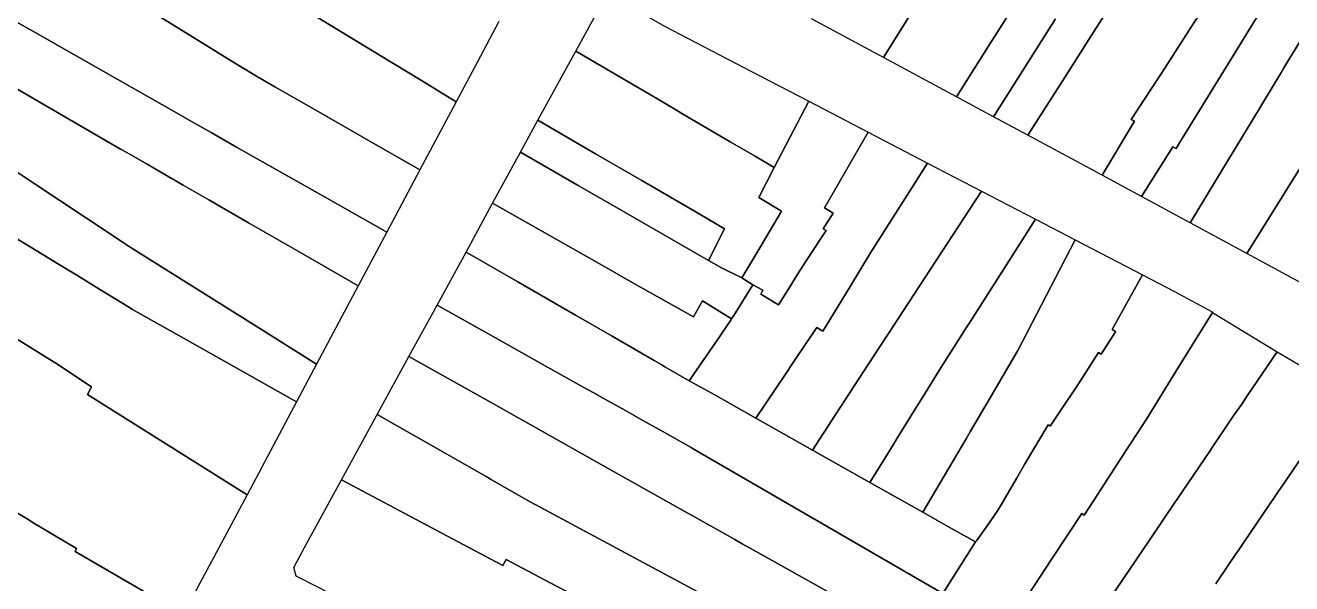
# Model space of a CAD drawing. Header units: metres. Extents: x 3 to 1005126, y 39 to 4383651.
# Drawn here: x 490939.9 to 491043.8, y 4371350.9 to 4371396.8 of the extents above; entities that cross this region are included whole.
import ezdxf

# ---------------------------------------------------------------- set-up
doc = ezdxf.new("R2010")
doc.units = ezdxf.units.M
doc.header["$MEASUREMENT"] = 0
doc.layers.add('TM_Llucmajor', color=7, linetype='Continuous')

msp = doc.modelspace()

# ---------------------------------------------------------------- linework, layer by layer
at = {"layer": 'TM_Llucmajor', "linetype": 'Continuous', "flags": 128}
for points in [[(491028.23, 4371384.48), (491022.14, 4371387.75), (491025.01, 4371392.26), (491027.15, 4371395.62), (491030.05, 4371400.18), (491031.41, 4371402.31), (491032.07, 4371403.35), (491032.87, 4371404.6), (491036.95, 4371411.01), (491038.36, 4371413.22), (491040.4, 4371416.42), (491044.18, 4371414.39), (491046.02, 4371413.4), (491044.47, 4371410.9), (491043.82, 4371409.84), (491039.44, 4371402.76), (491038.81, 4371401.74), (491037.99, 4371400.42), (491037.62, 4371399.85), (491035.82, 4371397.07), (491033.36, 4371393.26), (491030.62, 4371389.04), (491030.89, 4371388.9), (491028.23, 4371384.48)], [(491040.1, 4371378.05), (491035.44, 4371380.57), (491038.12, 4371384.99), (491040.51, 4371388.92), (491042.98, 4371393), (491043.15, 4371393.28), (491045.14, 4371396.55), (491046.73, 4371399.18), (491047.2, 4371399.95), (491048.95, 4371402.84), (491049.92, 4371404.43), (491050.92, 4371406.09), (491053.06, 4371409.61), (491057.51, 4371407.22), (491058.36, 4371406.76), (491056.22, 4371403.52), (491055.96, 4371403.13), (491052.42, 4371397.79), (491052.21, 4371397.47), (491050, 4371393.92), (491047.6, 4371390.07), (491045.45, 4371386.63), (491045.13, 4371386.11), (491040.1, 4371378.05)], [(490941.17, 4371395.91), (490938.31, 4371397.53), (490940.28, 4371400.22), (490942.23, 4371402.88), (490945.05, 4371401.13), (490947.78, 4371399.44), (490953.67, 4371395.79), (490956.78, 4371393.87), (490958.57, 4371392.76), (490958.84, 4371392.61), (490960.35, 4371391.74), (490963.73, 4371389.8), (490967.51, 4371387.63), (490972.25, 4371384.91), (490969.53, 4371379.79), (490964.66, 4371382.56), (490957.22, 4371386.79), (490955.98, 4371387.49), (490955.14, 4371387.97), (490953.71, 4371388.78), (490952.29, 4371389.59), (490942.65, 4371395.07), (490941.17, 4371395.91)], [(490993.3, 4371389.82), (490991.08, 4371391.12), (490989.73, 4371391.91), (490985.04, 4371394.66), (490987.64, 4371399.41), (490992.33, 4371396.71), (490999.46, 4371392.99), (491002.57, 4371391.37), (491004.17, 4371390.54), (491001.31, 4371385.11), (490999.75, 4371386.03), (490997.72, 4371387.22), (490996.59, 4371387.88), (490993.75, 4371389.55), (490993.3, 4371389.82)], [(490940.16, 4371390.99), (490935.5, 4371393.69), (490936.6, 4371395.2), (490938.31, 4371397.53), (490941.17, 4371395.91), (490942.65, 4371395.07), (490952.29, 4371389.59), (490953.71, 4371388.78), (490955.14, 4371387.97), (490955.98, 4371387.49), (490957.22, 4371386.79), (490964.66, 4371382.56), (490969.53, 4371379.79), (490967.19, 4371375.39), (490962.21, 4371378.26), (490958.2, 4371380.57), (490954.95, 4371382.44), (490952.84, 4371383.65), (490950.99, 4371384.72), (490949.87, 4371385.37), (490948.2, 4371386.33), (490947.7, 4371386.62), (490940.16, 4371390.99)], [(490990.46, 4371384.04), (490986.65, 4371386.24), (490981.94, 4371388.98), (490985.04, 4371394.66), (490989.73, 4371391.91), (490991.08, 4371391.12), (490993.3, 4371389.82), (490993.75, 4371389.55), (490996.59, 4371387.88), (490997.72, 4371387.22), (490999.75, 4371386.03), (491001.31, 4371385.11), (491000.06, 4371382.64), (491001.91, 4371381.51), (491000.66, 4371379.4), (490999.46, 4371377.37), (490998.68, 4371376.06), (490997.01, 4371376.86), (490995.94, 4371377.48), (490997.25, 4371380.07), (490995.17, 4371381.3), (490990.46, 4371384.04)], [(490999.58, 4371375.49), (490998.68, 4371376.06), (490999.46, 4371377.37), (491000.66, 4371379.4), (491001.91, 4371381.51), (491000.06, 4371382.64), (491001.31, 4371385.11), (491004.17, 4371390.54), (491009.03, 4371388.01), (491005.46, 4371381.79), (491006.16, 4371381.36), (491005.35, 4371380.06), (491005.58, 4371379.94), (491005.2, 4371379.36), (491003.95, 4371377.46), (491003.22, 4371376.3), (491002.65, 4371375.4), (491001.67, 4371373.84), (491000.22, 4371374.71), (491000.4, 4371375.03), (490999.58, 4371375.49)], [(490989.16, 4371381.38), (490985.24, 4371383.64), (490980.51, 4371386.36), (490981.94, 4371388.98), (490986.65, 4371386.24), (490990.46, 4371384.04), (490995.17, 4371381.3), (490997.25, 4371380.07), (490995.94, 4371377.48), (490989.16, 4371381.38)], [(490996.14, 4371366.61), (490994.36, 4371367.61), (490995.5, 4371369.27), (490996.77, 4371371.13), (490997.51, 4371372.21), (490997.76, 4371372.58), (490997.83, 4371372.69), (490998, 4371372.97), (490999.58, 4371375.49), (491000.4, 4371375.03), (491000.22, 4371374.71), (491001.67, 4371373.84), (491002.65, 4371375.4), (491003.22, 4371376.3), (491003.95, 4371377.46), (491005.2, 4371379.36), (491005.58, 4371379.94), (491005.35, 4371380.06), (491006.16, 4371381.36), (491005.46, 4371381.79), (491009.03, 4371388.01), (491013.91, 4371385.47), (491009.22, 4371378.09), (491007.55, 4371375.35), (491005.88, 4371372.61), (491005.31, 4371371.68), (491004.81, 4371371.97), (491003.78, 4371370.43), (491003.16, 4371369.51), (491002.83, 4371369.02), (491002.3, 4371368.23), (490999.83, 4371364.53), (490996.14, 4371366.61)], [(490987.1, 4371377.14), (490978.22, 4371382.17), (490980.51, 4371386.36), (490985.24, 4371383.64), (490989.16, 4371381.38), (490995.94, 4371377.48), (490997.01, 4371376.86), (490998.68, 4371376.06), (490999.58, 4371375.49), (490998, 4371372.97), (490997.83, 4371372.69), (490995.45, 4371374.16), (490994.69, 4371372.84), (490990.36, 4371375.29), (490990.06, 4371375.46), (490987.1, 4371377.14)], [(491004.46, 4371361.92), (490999.83, 4371364.53), (491002.3, 4371368.23), (491002.83, 4371369.02), (491003.16, 4371369.51), (491003.78, 4371370.43), (491004.81, 4371371.97), (491005.31, 4371371.68), (491005.88, 4371372.61), (491007.55, 4371375.35), (491009.22, 4371378.09), (491013.91, 4371385.47), (491018.33, 4371383.16), (491013.21, 4371375.33), (491010.64, 4371371.39), (491010.02, 4371370.43), (491009.56, 4371369.73), (491009.04, 4371368.93), (491007.15, 4371366.04), (491006.79, 4371365.48), (491006.32, 4371364.77), (491004.46, 4371361.92)], [(491009.17, 4371359.26), (491004.46, 4371361.92), (491006.32, 4371364.77), (491006.79, 4371365.48), (491007.15, 4371366.04), (491009.04, 4371368.93), (491009.56, 4371369.73), (491010.02, 4371370.43), (491010.64, 4371371.39), (491013.21, 4371375.33), (491018.33, 4371383.16), (491022.75, 4371380.86), (491020, 4371376.53), (491017.4, 4371372.43), (491017.14, 4371372.02), (491014.95, 4371368.58), (491013.49, 4371366.22), (491012.98, 4371365.4), (491011.64, 4371363.25), (491010.78, 4371361.86), (491009.17, 4371359.26)], [(490980.29, 4371375.72), (490976.04, 4371378.17), (490978.22, 4371382.17), (490987.1, 4371377.14), (490990.06, 4371375.46), (490990.36, 4371375.29), (490994.69, 4371372.84), (490995.45, 4371374.16), (490997.83, 4371372.69), (490997.76, 4371372.58), (490997.51, 4371372.21), (490996.77, 4371371.13), (490995.5, 4371369.27), (490994.36, 4371367.61), (490992.36, 4371368.76), (490992.11, 4371368.91), (490991.48, 4371369.27), (490988.03, 4371371.26), (490985.45, 4371372.74), (490985.01, 4371373), (490980.29, 4371375.72)], [(491013.53, 4371356.81), (491009.17, 4371359.26), (491010.78, 4371361.86), (491011.64, 4371363.25), (491012.98, 4371365.4), (491013.49, 4371366.22), (491014.95, 4371368.58), (491017.14, 4371372.02), (491017.4, 4371372.43), (491020, 4371376.53), (491022.75, 4371380.86), (491026.02, 4371379.16), (491023.64, 4371374.57), (491021.31, 4371370.09), (491021.23, 4371369.95), (491018.96, 4371366.07), (491017.44, 4371363.48), (491017.07, 4371362.85), (491013.53, 4371356.81)], [(491029.11, 4371371.77), (491029.35, 4371371.63), (491029.28, 4371371.53), (491028.15, 4371369.79), (491027.93, 4371369.92), (491026.29, 4371367.34), (491024.74, 4371365.03), (491023.97, 4371363.89), (491023.93, 4371363.91), (491023.79, 4371364), (491021.87, 4371360.72), (491021.21, 4371359.59), (491019.94, 4371357.41), (491019.65, 4371356.92), (491018.79, 4371355.71), (491017.91, 4371354.47), (491017.85, 4371354.37), (491015.63, 4371355.62), (491013.53, 4371356.81), (491017.07, 4371362.85), (491017.44, 4371363.48), (491018.96, 4371366.07), (491021.23, 4371369.95), (491021.31, 4371370.09), (491023.64, 4371374.57), (491026.02, 4371379.16), (491031.53, 4371376.29), (491029.06, 4371371.8), (491029.11, 4371371.77)], [(490979.32, 4371352.93), (490979.05, 4371352.44), (490974.93, 4371354.63), (490965.83, 4371359.48), (490968.76, 4371364.84), (490977.68, 4371359.74), (490978.04, 4371359.53), (490981.26, 4371357.69), (490981.78, 4371357.41), (490985.37, 4371355.49), (490986.55, 4371354.85), (491002.69, 4371346.17), (491005.36, 4371344.73), (491002.94, 4371340.24), (491000.31, 4371341.76), (490996.44, 4371343.98), (490990.84, 4371346.91), (490987.57, 4371348.62), (490982.95, 4371351.03), (490979.32, 4371352.93)], [(490963.82, 4371350.68), (490962.11, 4371351.56), (490961.9, 4371352.28), (490962.79, 4371353.91), (490965.83, 4371359.48), (490974.93, 4371354.63), (490979.05, 4371352.44), (490979.32, 4371352.93), (490982.95, 4371351.03), (490987.57, 4371348.62), (490990.84, 4371346.91), (490996.44, 4371343.98), (490996.12, 4371343.41), (490992.03, 4371336.22), (490963.82, 4371350.68)]]:
    msp.add_lwpolyline(points, close=True, dxfattribs=at)
for points in [[(491043.92, 4371402.33), (491043.29, 4371401.3), (491041.54, 4371398.45), (491039.66, 4371395.39), (491034.59, 4371387.13), (491034.31, 4371386.68), (491034.03, 4371386.8), (491031.46, 4371382.73), (491031.46, 4371382.73), (491028.23, 4371384.48), (491030.89, 4371388.9), (491030.62, 4371389.04), (491033.36, 4371393.26), (491035.82, 4371397.07), (491037.62, 4371399.85), (491037.99, 4371400.42), (491038.81, 4371401.74), (491039.44, 4371402.76), (491043.82, 4371409.84)], [(491023.6, 4371402.49), (491018.98, 4371395.2), (491018.84, 4371394.98), (491016.27, 4371390.91), (491016.27, 4371390.91), (491010.28, 4371394.13), (491012.83, 4371398.21)], [(491024.41, 4371397.32), (491019.32, 4371389.27), (491019.32, 4371389.27), (491016.27, 4371390.91), (491018.84, 4371394.98), (491018.98, 4371395.2), (491023.6, 4371402.49)], [(491045.14, 4371396.55), (491043.15, 4371393.28), (491042.98, 4371393), (491040.51, 4371388.92), (491038.12, 4371384.99), (491035.44, 4371380.57), (491035.44, 4371380.57), (491031.46, 4371382.73), (491034.03, 4371386.8), (491034.31, 4371386.68), (491034.59, 4371387.13), (491039.66, 4371395.39), (491041.54, 4371398.45), (491043.29, 4371401.3), (491043.92, 4371402.33)], [(491030.05, 4371400.18), (491027.15, 4371395.62), (491025.01, 4371392.26), (491022.14, 4371387.75), (491022.14, 4371387.75), (491019.32, 4371389.27), (491024.41, 4371397.32)], [(490963.55, 4371397.62), (490967.12, 4371395.45), (490967.25, 4371395.37), (490968.99, 4371394.31), (490972.38, 4371392.24), (490975.23, 4371390.51), (490972.25, 4371384.91), (490967.51, 4371387.63), (490963.73, 4371389.8), (490960.35, 4371391.74), (490958.84, 4371392.61), (490958.57, 4371392.76), (490956.78, 4371393.87), (490953.67, 4371395.79), (490947.78, 4371399.44)], [(490978.73, 4371397.08), (490976.97, 4371393.78), (490975.23, 4371390.51), (490972.38, 4371392.24), (490968.99, 4371394.31), (490967.25, 4371395.37), (490967.12, 4371395.45), (490963.55, 4371397.62)], [(491012.83, 4371398.21), (491010.28, 4371394.13), (491010.28, 4371394.13), (491004.39, 4371397.3)], [(490935.5, 4371393.69), (490940.16, 4371390.99), (490947.7, 4371386.62), (490948.2, 4371386.33), (490949.87, 4371385.37), (490950.99, 4371384.72), (490952.84, 4371383.65), (490954.95, 4371382.44), (490958.2, 4371380.57), (490962.21, 4371378.26), (490967.19, 4371375.39), (490963.77, 4371368.97), (490959.05, 4371371.94), (490955.16, 4371374.38), (490954.94, 4371374.52), (490948.27, 4371378.71), (490948.16, 4371378.78), (490947.75, 4371379.05), (490944.9, 4371380.95), (490940.52, 4371383.86), (490938.88, 4371384.95)], [(491047.86, 4371373.84), (491040.1, 4371378.05), (491045.13, 4371386.11)], [(490938.88, 4371384.95), (490940.52, 4371383.86), (490944.9, 4371380.95), (490947.75, 4371379.05), (490948.16, 4371378.78), (490948.27, 4371378.71), (490954.94, 4371374.52), (490955.16, 4371374.38), (490959.05, 4371371.94), (490963.77, 4371368.97), (490962.12, 4371365.87), (490952.92, 4371371.07), (490948.63, 4371373.49), (490948.42, 4371373.61), (490945.9, 4371375.15), (490944.1, 4371376.26), (490942.46, 4371377.26), (490941.9, 4371377.6), (490937.9, 4371380.05)], [(490937.9, 4371380.05), (490941.9, 4371377.6), (490942.46, 4371377.26), (490944.1, 4371376.26), (490945.9, 4371375.15), (490948.42, 4371373.61), (490948.63, 4371373.49), (490952.92, 4371371.07), (490962.12, 4371365.87), (490958.07, 4371358.24), (490949.54, 4371363.6), (490946.68, 4371365.4), (490944.97, 4371366.48), (490945.3, 4371367.11), (490942.39, 4371369.04), (490941.9, 4371369.35), (490939.2, 4371371.03)], [(491015.17, 4371350.14), (491013.07, 4371351.36), (490994.68, 4371362.03), (490994.51, 4371362.13), (490992.58, 4371363.21), (490991.94, 4371363.57), (490990.55, 4371364.35), (490989.11, 4371365.15), (490987.49, 4371366.06), (490986.46, 4371366.64), (490985.7, 4371367.06), (490982.72, 4371368.73), (490978.03, 4371371.36), (490973.66, 4371373.81), (490976.04, 4371378.17), (490980.29, 4371375.72), (490985.01, 4371373), (490985.45, 4371372.74), (490988.03, 4371371.26), (490991.48, 4371369.27), (490992.11, 4371368.91), (490992.36, 4371368.76), (490994.36, 4371367.61), (490996.14, 4371366.61), (490999.83, 4371364.53), (491004.46, 4371361.92), (491009.17, 4371359.26), (491013.53, 4371356.81), (491015.63, 4371355.62), (491017.85, 4371354.37), (491015.17, 4371350.14)], [(491015.17, 4371350.14), (491017.85, 4371354.37), (491017.91, 4371354.47), (491018.79, 4371355.71), (491019.65, 4371356.92), (491019.94, 4371357.41), (491021.21, 4371359.59), (491021.87, 4371360.72), (491023.79, 4371364), (491023.93, 4371363.91), (491023.97, 4371363.89), (491024.74, 4371365.03), (491026.29, 4371367.34), (491027.93, 4371369.92), (491028.15, 4371369.79), (491029.28, 4371371.53), (491029.35, 4371371.63), (491029.11, 4371371.77), (491029.06, 4371371.8), (491031.53, 4371376.29), (491031.53, 4371376.29), (491031.53, 4371376.29), (491034.16, 4371374.94), (491037.31, 4371373.24), (491037.29, 4371373.21), (491034.5, 4371368.73), (491031.86, 4371364.45), (491029.76, 4371361.23), (491029.27, 4371360.47), (491027.57, 4371357.83), (491026.76, 4371356.58), (491026.64, 4371356.66), (491026.55, 4371356.72), (491024.11, 4371353), (491019.85, 4371346.5)], [(491010.73, 4371347.48), (490999.55, 4371353.75), (490998.7, 4371354.23), (490998.09, 4371354.57), (490997.27, 4371355.03), (490995.61, 4371355.96), (490994.83, 4371356.4), (490994.3, 4371356.7), (490994.18, 4371356.77), (490988.19, 4371360.13), (490985.13, 4371361.86), (490984.06, 4371362.46), (490980.66, 4371364.37), (490980.37, 4371364.53), (490978.28, 4371365.71), (490971.36, 4371369.6), (490973.66, 4371373.81), (490978.03, 4371371.36), (490982.72, 4371368.73), (490985.7, 4371367.06), (490986.46, 4371366.64), (490987.49, 4371366.06), (490989.11, 4371365.15), (490990.55, 4371364.35), (490991.94, 4371363.57), (490992.58, 4371363.21), (490994.51, 4371362.13), (490994.68, 4371362.03), (491013.07, 4371351.36), (491015.17, 4371350.14)], [(491019.85, 4371346.5), (491024.11, 4371353), (491024.11, 4371353), (491026.55, 4371356.72), (491026.64, 4371356.66), (491026.76, 4371356.58), (491027.57, 4371357.83), (491029.27, 4371360.47), (491029.76, 4371361.23), (491031.86, 4371364.45), (491034.5, 4371368.73), (491037.29, 4371373.21), (491042.58, 4371369.98), (491040.19, 4371366.45), (491039.68, 4371365.69), (491038.99, 4371364.69), (491038.77, 4371364.36), (491037.2, 4371362.04), (491037.12, 4371361.91), (491034.33, 4371357.8), (491034.26, 4371357.7), (491032.11, 4371354.51), (491031.01, 4371352.91), (491023.88, 4371342.38)], [(490939.2, 4371371.03), (490941.9, 4371369.35), (490942.39, 4371369.04), (490945.3, 4371367.11), (490944.97, 4371366.48), (490946.68, 4371365.4), (490949.54, 4371363.6), (490958.07, 4371358.24), (490955.54, 4371353.47), (490954.21, 4371350.98), (490952.84, 4371348.4), (490950.17, 4371349.97), (490943.97, 4371353.6), (490944.09, 4371353.83), (490940.45, 4371356.01), (490940.16, 4371356.18), (490935.04, 4371359.22)], [(491002.69, 4371346.17), (490986.55, 4371354.85), (490985.37, 4371355.49), (490981.78, 4371357.41), (490981.26, 4371357.69), (490978.04, 4371359.53), (490977.68, 4371359.74), (490968.76, 4371364.84), (490971.36, 4371369.6), (490978.28, 4371365.71), (490980.37, 4371364.53), (490980.66, 4371364.37), (490984.06, 4371362.46), (490985.13, 4371361.86), (490988.19, 4371360.13), (490994.18, 4371356.77), (490994.3, 4371356.7), (490994.83, 4371356.4), (490995.61, 4371355.96), (490997.27, 4371355.03), (490998.09, 4371354.57), (490998.7, 4371354.23), (490999.55, 4371353.75), (491010.73, 4371347.48)], [(491023.88, 4371342.38), (491031.01, 4371352.91), (491032.11, 4371354.51), (491034.26, 4371357.7), (491034.33, 4371357.8), (491037.12, 4371361.91), (491037.2, 4371362.04), (491038.77, 4371364.36), (491038.99, 4371364.69), (491039.68, 4371365.69), (491040.19, 4371366.45), (491042.58, 4371369.98), (491048.22, 4371366.66), (491045.82, 4371363.12), (491042.85, 4371358.75), (491042.76, 4371358.62), (491042.43, 4371358.14), (491039.89, 4371354.39), (491039.44, 4371353.72), (491039.29, 4371353.5), (491037.7, 4371351.16), (491037.55, 4371350.94)], [(491037.55, 4371350.94), (491037.7, 4371351.16), (491039.29, 4371353.5), (491039.44, 4371353.72), (491039.89, 4371354.39), (491042.43, 4371358.14), (491042.76, 4371358.62), (491042.85, 4371358.75), (491045.82, 4371363.12), (491048.22, 4371366.66), (491053.74, 4371363.41), (491048.19, 4371355.02), (491048.06, 4371354.82), (491047.13, 4371353.42), (491047.06, 4371353.32), (491045.66, 4371351.2), (491045.04, 4371350.27)], [(490935.04, 4371359.22), (490940.16, 4371356.18), (490940.45, 4371356.01), (490944.09, 4371353.83), (490943.97, 4371353.6), (490950.17, 4371349.97), (490952.84, 4371348.4), (490947.71, 4371338.52), (490943.42, 4371341.06), (490940.79, 4371342.78), (490938.89, 4371344.03)]]:
    msp.add_lwpolyline(points, dxfattribs=at)

doc.saveas('drawing.dxf')
